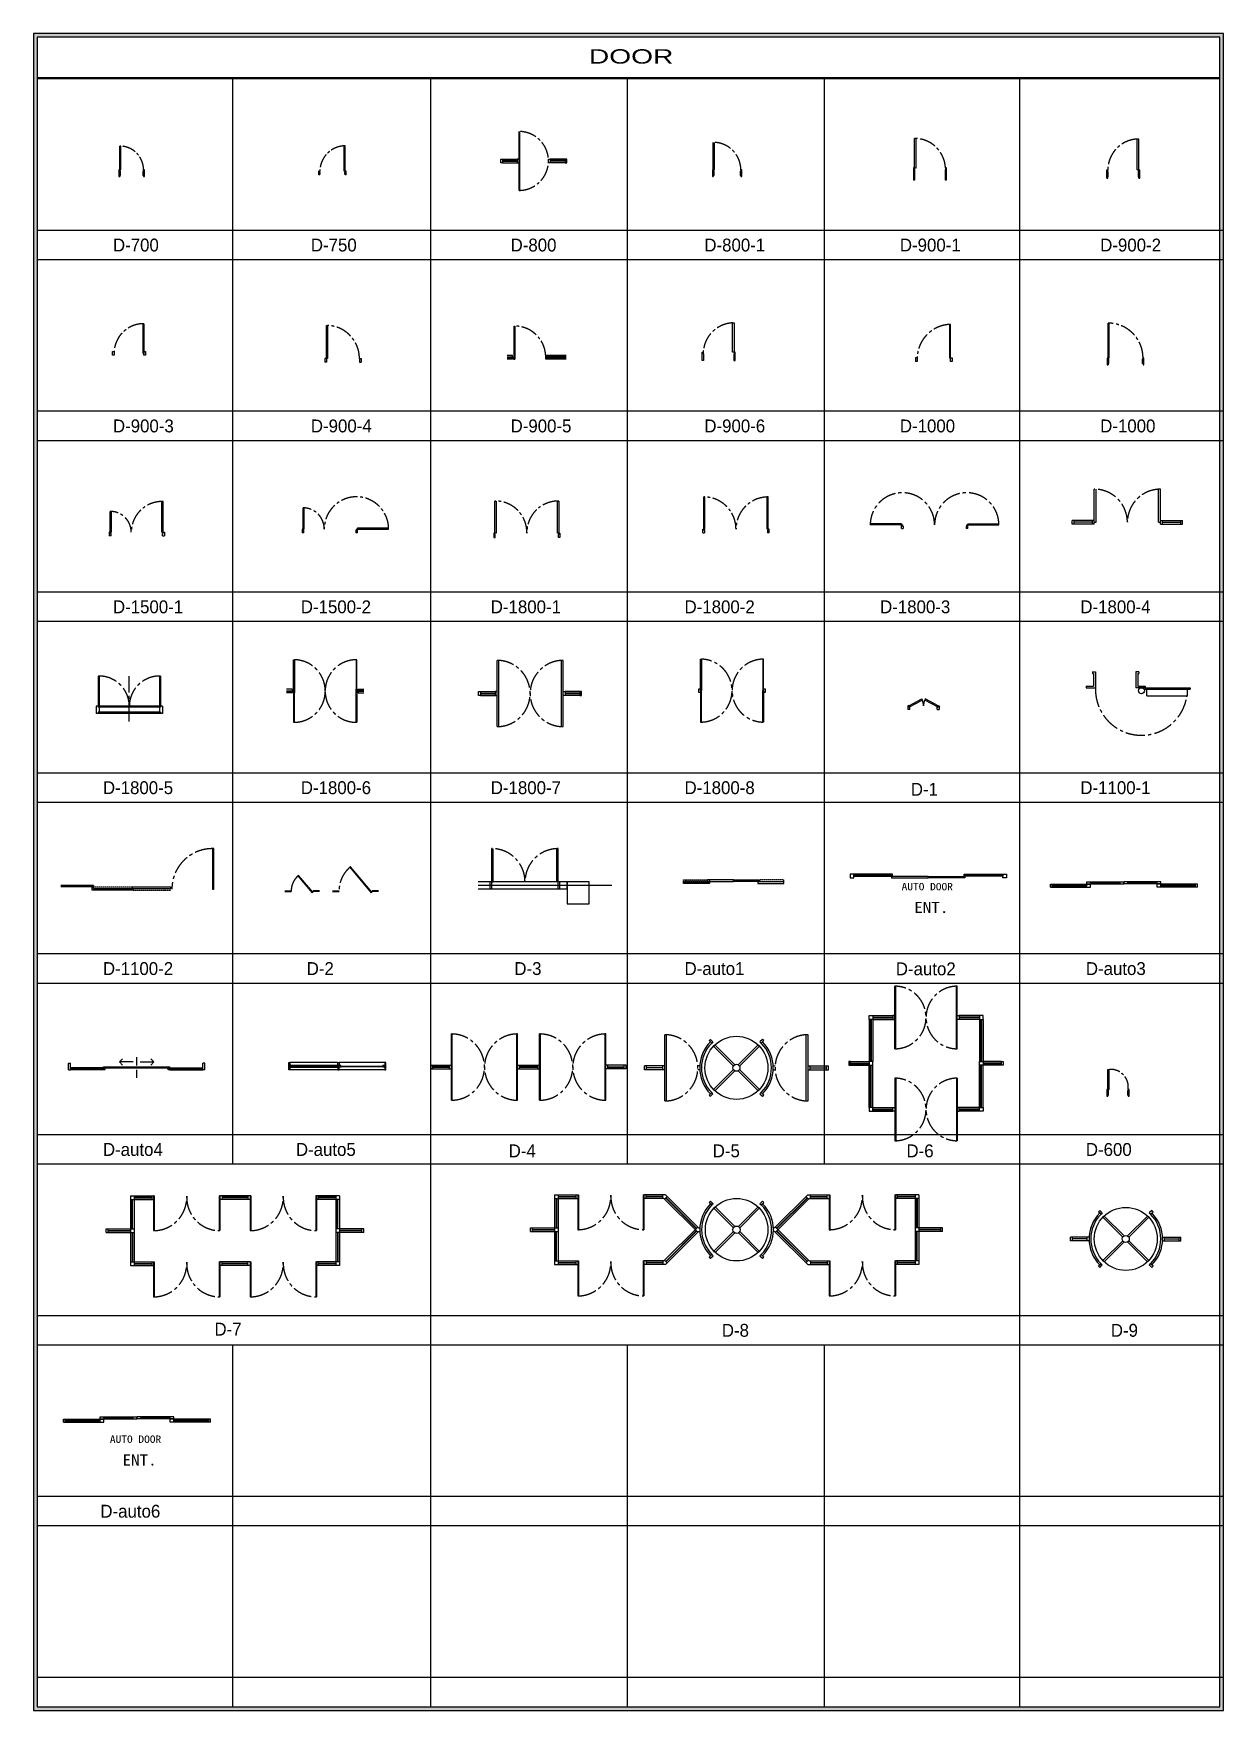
# Model space of a CAD drawing. Extents: x 97927 to 130282, y -45186 to 396.
import ezdxf

# ---------------------------------------------------------------- set-up
doc = ezdxf.new("R2010")
doc.units = 0
doc.header["$MEASUREMENT"] = 0
doc.linetypes.add('CENTER2', pattern=[1.125, 0.75, -0.125, 0.125, -0.125])
doc.linetypes.add('HIDDEN', pattern=[0.375, 0.25, -0.125])
doc.layers.get('0').update_dxf_attribs({"linetype": 'CONTINUOUS'})
doc.layers.add('DOOR', color=4, linetype='CONTINUOUS')
doc.styles.get("Standard").update_dxf_attribs({"font": ''})
doc.styles.add('STYLE1', font='', dxfattribs={"width": 1.2})
doc.styles.get('Standard').set_extended_font_data('Dotum')
doc.styles.get('STYLE1').set_extended_font_data('GulimChe')

msp = doc.modelspace()

# ---------------------------------------------------------------- hatches: boundary and pattern name
h = msp.add_hatch(color=2)
h.paths.add_polyline_path([(97927, 396), (97927, -45186), (130282, -45186), (130282, 396)])
h.paths.add_polyline_path([(98025, 299), (98025, -45089), (130185, -45089), (130185, 299)], flags=16)

# ---------------------------------------------------------------- linework, layer by layer
at = {"color": 2}
for p, q in [((130185, -806), (98025, -806)), ((130185, -839), (98025, -839))]:
    msp.add_line(p, q, dxfattribs=at)
at = {"color": 3}
for p, q in [((103342, -839), (103342, -30339)), ((108723, -839), (108723, -45089)), ((114072, -839), (114072, -30339)), ((119421, -839), (119421, -30339)), ((124738, -839), (124738, -45089)), ((130282, -5755), (98025, -5755)), ((130282, -10672), (98025, -10672)), ((130282, -15589), (98025, -15589)), ((130282, -20505), (98025, -20505)), ((130282, -25422), (98025, -25422)), ((130282, -30339), (98025, -30339)), ((130282, -35255), (98025, -35255)), ((103342, -35255), (103342, -45089)), ((114072, -35255), (114072, -45089)), ((119421, -35255), (119421, -45089)), ((130282, -40172), (98025, -40172))]:
    msp.add_line(p, q, dxfattribs=at)
at = {"color": 5}
for p, q in [((130282, -4955), (98025, -4955)), ((130282, -9872), (98025, -9872)), ((130282, -14789), (98025, -14789)), ((130282, -19705), (98025, -19705)), ((130282, -24622), (98025, -24622)), ((130282, -29539), (98025, -29539)), ((130282, -34455), (98025, -34455)), ((130282, -39372), (98025, -39372)), ((130282, -44289), (98025, -44289))]:
    msp.add_line(p, q, dxfattribs=at)
at = {"color": 2}
for points in [[(97927, 396), (97927, -45186), (130282, -45186), (130282, 396)], [(98025, 299), (98025, -45089), (130185, -45089), (130185, 299)]]:
    msp.add_lwpolyline(points, close=True, dxfattribs=at)
at = {"layer": 'DOOR'}
for p, q in [((111129, -3867), (111129, -2267)), ((111154, -3866), (111154, -2267)), ((100270, -3313), (100270, -2663)), ((100300, -2664), (100270, -2664)), ((100300, -3313), (100300, -2664)), ((106372, -3347), (106372, -2657)), ((106402, -2657), (106372, -2657)), ((106402, -3377), (106402, -2657)), ((116410, -3312), (116410, -2562)), ((116440, -3312), (116440, -2562)), ((121884, -3256), (121884, -2457)), ((121924, -2457), (121884, -2457)), ((121924, -3256), (121924, -2457)), ((110629, -3017), (110679, -3017)), ((110629, -3117), (110629, -3017)), ((110679, -3117), (110629, -3117)), ((110679, -3017), (111079, -3017)), ((110679, -3017), (110679, -3117)), ((110679, -3117), (111079, -3117)), ((111129, -3017), (111079, -3017)), ((111079, -3017), (111079, -3117)), ((111079, -3117), (111129, -3117)), ((111129, -3117), (111129, -3017)), ((111929, -3017), (111979, -3017)), ((111929, -3117), (111929, -3017)), ((111979, -3117), (111929, -3117)), ((112379, -3017), (111979, -3017)), ((111979, -3017), (111979, -3117)), ((112379, -3117), (111979, -3117)), ((112429, -3017), (112379, -3017)), ((112379, -3017), (112379, -3117)), ((112379, -3117), (112429, -3117)), ((112429, -3117), (112429, -3017)), ((100245, -3313), (100245, -3493)), ((100270, -3313), (100245, -3313)), ((100245, -3493), (100270, -3493)), ((100300, -3313), (100270, -3313)), ((100270, -3344), (100270, -3313)), ((100290, -3344), (100270, -3344)), ((100270, -3464), (100270, -3493)), ((100290, -3464), (100270, -3464)), ((100290, -3464), (100290, -3344)), ((100920, -3344), (100900, -3344)), ((100900, -3344), (100900, -3464)), ((100920, -3464), (100900, -3464)), ((100920, -3464), (100900, -3464)), ((100945, -3313), (100920, -3313)), ((100920, -3313), (100920, -3344)), ((100920, -3464), (100920, -3493)), ((100920, -3493), (100945, -3493)), ((100945, -3493), (100945, -3313)), ((105682, -3447), (105682, -3347)), ((105713, -3347), (105682, -3347)), ((105712, -3447), (105682, -3447)), ((105712, -3377), (105712, -3347)), ((105712, -3377), (105722, -3377)), ((105712, -3417), (105722, -3417)), ((105712, -3447), (105712, -3417)), ((105712, -3447), (105712, -3417)), ((105722, -3417), (105722, -3377)), ((106432, -3347), (106372, -3347)), ((106402, -3377), (106392, -3377)), ((106392, -3417), (106392, -3377)), ((106402, -3417), (106392, -3417)), ((106402, -3447), (106402, -3417)), ((106432, -3447), (106402, -3447)), ((106432, -3447), (106432, -3347)), ((116410, -3312), (116385, -3312)), ((116385, -3312), (116385, -3492)), ((116385, -3492), (116410, -3492)), ((116410, -3342), (116410, -3312)), ((116440, -3312), (116410, -3312)), ((116430, -3342), (116410, -3342)), ((116410, -3462), (116410, -3492)), ((116430, -3462), (116410, -3462)), ((116430, -3462), (116430, -3342)), ((117140, -3342), (117140, -3462)), ((117160, -3342), (117140, -3342)), ((117160, -3342), (117140, -3342)), ((117160, -3462), (117140, -3462)), ((117160, -3312), (117160, -3342)), ((117185, -3312), (117160, -3312)), ((117160, -3462), (117160, -3492)), ((117160, -3492), (117185, -3492)), ((117185, -3492), (117185, -3312)), ((121884, -3256), (121854, -3256)), ((121854, -3256), (121854, -3576)), ((121854, -3576), (121894, -3576)), ((121884, -3256), (121924, -3256)), ((121884, -3296), (121884, -3256)), ((121894, -3296), (121884, -3296)), ((121894, -3576), (121894, -3296)), ((122724, -3296), (122714, -3296)), ((122714, -3296), (122714, -3576)), ((122714, -3576), (122754, -3576)), ((122754, -3256), (122724, -3256)), ((122724, -3256), (122724, -3296)), ((122754, -3576), (122754, -3256)), ((100908, -8302), (100908, -7492)), ((100908, -7492), (100928, -7492)), ((100928, -7492), (100928, -8302)), ((105889, -8439), (105889, -7539)), ((105889, -7539), (105924, -7539)), ((105924, -7539), (105924, -8439)), ((110996, -8455), (110996, -7555)), ((110996, -7555), (111016, -7555)), ((111016, -7555), (111016, -8455)), ((116937, -8269), (116937, -7469)), ((116937, -7469), (116977, -7469)), ((116977, -7469), (116977, -8269)), ((122829, -7511), (122829, -8421)), ((122864, -7511), (122829, -7511)), ((122864, -8421), (122864, -7511)), ((127145, -8425), (127145, -7475)), ((127175, -8425), (127175, -7475)), ((100073, -8350), (100073, -8250)), ((100073, -8250), (100118, -8250)), ((100118, -8350), (100073, -8350)), ((100118, -8250), (100118, -8350)), ((100928, -8302), (100908, -8302)), ((100928, -8350), (100928, -8250)), ((100928, -8250), (100973, -8250)), ((100973, -8350), (100928, -8350)), ((100973, -8250), (100973, -8350)), ((105844, -8439), (105844, -8539)), ((105889, -8439), (105844, -8439)), ((105889, -8539), (105844, -8539)), ((105889, -8439), (105889, -8539)), ((105924, -8439), (105889, -8439)), ((106789, -8439), (106789, -8539)), ((106789, -8439), (106799, -8439)), ((106789, -8439), (106834, -8439)), ((106789, -8539), (106834, -8539)), ((106834, -8439), (106834, -8539)), ((110955, -8355), (110806, -8355)), ((110955, -8455), (110806, -8455)), ((110955, -8455), (110955, -8355)), ((110955, -8395), (110955, -8415)), ((111016, -8455), (110996, -8455)), ((111855, -8455), (111855, -8355)), ((112406, -8355), (111855, -8355)), ((111855, -8395), (111855, -8415)), ((112408, -8455), (111855, -8455)), ((116107, -8489), (116107, -8269)), ((116107, -8269), (116137, -8269)), ((116147, -8489), (116107, -8489)), ((116137, -8269), (116137, -8309)), ((116137, -8309), (116147, -8309)), ((116147, -8309), (116147, -8489)), ((116977, -8269), (116937, -8269)), ((116977, -8309), (116967, -8309)), ((116967, -8309), (116967, -8489)), ((116967, -8489), (117007, -8489)), ((117007, -8269), (116977, -8269)), ((116977, -8269), (116977, -8309)), ((117007, -8489), (117007, -8269)), ((121954, -8421), (121909, -8421)), ((121909, -8421), (121909, -8521)), ((121954, -8521), (121909, -8521)), ((121954, -8421), (121944, -8421)), ((121954, -8421), (121954, -8521)), ((122829, -8421), (122864, -8421)), ((122864, -8521), (122864, -8421)), ((122864, -8421), (122909, -8421)), ((122909, -8521), (122864, -8521)), ((122909, -8421), (122909, -8521)), ((127120, -8425), (127120, -8605)), ((127145, -8425), (127120, -8425)), ((127120, -8605), (127145, -8605)), ((127175, -8425), (127145, -8425)), ((127145, -8455), (127145, -8425)), ((127165, -8455), (127145, -8455)), ((127145, -8575), (127145, -8605)), ((127165, -8575), (127145, -8575)), ((127165, -8575), (127165, -8455)), ((128095, -8455), (128075, -8455)), ((128095, -8455), (128075, -8455)), ((128075, -8455), (128075, -8575)), ((128095, -8575), (128075, -8575)), ((128120, -8425), (128095, -8425)), ((128095, -8425), (128095, -8455)), ((128095, -8575), (128095, -8605)), ((128095, -8605), (128120, -8605)), ((128120, -8605), (128120, -8425)), ((116153, -13076), (116153, -12201)), ((116183, -13076), (116183, -12202)), ((117873, -13076), (117873, -12202)), ((117903, -13076), (117903, -12201)), ((126770, -12940), (126770, -11990)), ((126820, -12890), (126820, -11992)), ((128520, -12890), (128520, -11992)), ((128570, -12940), (128570, -11990)), ((100014, -13160), (100014, -12595)), ((100049, -13160), (100049, -12596)), ((101420, -13160), (101420, -12325)), ((101456, -13160), (101456, -12326)), ((105258, -13072), (105258, -12497)), ((105288, -13072), (105288, -12498)), ((110471, -13183), (110471, -12313)), ((110471, -12313), (110511, -12313)), ((110511, -12313), (110511, -13183)), ((112171, -13183), (112171, -12313)), ((112171, -12313), (112211, -12313)), ((112211, -12313), (112211, -13183)), ((100014, -13160), (99985, -13160)), ((99985, -13160), (99985, -13260)), ((99985, -13160), (99985, -13260)), ((100014, -13196), (100014, -13160)), ((100049, -13160), (100014, -13160)), ((100035, -13196), (100014, -13196)), ((100035, -13260), (100035, -13196)), ((101420, -13160), (101456, -13160)), ((101435, -13260), (101435, -13196)), ((101435, -13196), (101456, -13196)), ((101456, -13196), (101456, -13160)), ((101456, -13160), (101485, -13160)), ((101485, -13160), (101485, -13260)), ((105233, -13072), (105233, -13172)), ((105258, -13072), (105233, -13072)), ((105278, -13172), (105233, -13172)), ((105258, -13102), (105258, -13072)), ((105288, -13072), (105258, -13072)), ((105278, -13102), (105258, -13102)), ((105278, -13172), (105278, -13102)), ((106688, -13102), (106688, -13172)), ((106708, -13102), (106688, -13102)), ((106733, -13172), (106688, -13172)), ((106708, -13072), (106708, -13102)), ((106733, -13072), (106708, -13072)), ((106733, -13042), (107582, -13042)), ((106733, -13042), (106733, -13072)), ((106733, -13172), (106733, -13072)), ((106733, -13072), (107583, -13072)), ((110441, -13183), (110441, -13303)), ((110471, -13183), (110441, -13183)), ((110471, -13223), (110471, -13183)), ((110511, -13183), (110471, -13183)), ((112211, -13183), (112171, -13183)), ((112211, -13223), (112211, -13183)), ((112211, -13183), (112241, -13183)), ((112241, -13183), (112241, -13303)), ((116128, -13176), (116128, -13076)), ((116128, -13076), (116153, -13076)), ((116128, -13176), (116173, -13176)), ((116153, -13076), (116183, -13076)), ((116153, -13076), (116153, -13107)), ((116153, -13107), (116173, -13107)), ((116173, -13107), (116173, -13176)), ((117903, -13076), (117873, -13076)), ((117903, -13107), (117883, -13107)), ((117883, -13107), (117883, -13176)), ((117928, -13176), (117883, -13176)), ((117928, -13076), (117903, -13076)), ((117903, -13076), (117903, -13107)), ((117928, -13176), (117928, -13076)), ((121527, -12932), (120677, -12932)), ((121527, -12962), (120677, -12962)), ((121527, -12932), (121527, -12962)), ((121527, -13062), (121527, -12962)), ((121527, -12962), (121552, -12962)), ((121527, -13062), (121572, -13062)), ((121552, -12962), (121552, -12992)), ((121552, -12992), (121572, -12992)), ((121572, -12992), (121572, -13062)), ((123302, -12992), (123282, -12992)), ((123282, -12992), (123282, -13062)), ((123327, -13062), (123282, -13062)), ((123327, -12962), (123302, -12962)), ((123302, -12962), (123302, -12992)), ((123327, -12932), (123327, -12962)), ((123327, -12932), (124176, -12932)), ((123327, -12962), (124177, -12962)), ((123327, -13062), (123327, -12962)), ((126770, -12840), (126170, -12840)), ((126170, -12940), (126170, -12840)), ((126770, -12940), (126170, -12940)), ((126220, -12940), (126220, -12840)), ((126720, -12940), (126720, -12840)), ((126770, -12890), (126820, -12890)), ((128520, -12890), (128570, -12890)), ((128570, -12840), (129170, -12840)), ((128570, -12940), (129170, -12940)), ((128620, -12940), (128620, -12840)), ((129120, -12940), (129120, -12840)), ((129170, -12940), (129170, -12840)), ((100035, -13260), (99985, -13260)), ((101435, -13260), (101485, -13260)), ((110441, -13303), (110481, -13303)), ((110481, -13223), (110471, -13223)), ((110481, -13303), (110481, -13223)), ((112201, -13303), (112201, -13223)), ((112201, -13223), (112211, -13223)), ((112241, -13303), (112201, -13303)), ((105000, -16626), (105020, -16626)), ((105000, -17526), (105000, -16626)), ((105020, -16626), (105020, -17526)), ((106698, -16626), (106698, -17526)), ((106718, -16626), (106698, -16626)), ((106718, -17526), (106718, -16626)), ((110530, -18443), (110530, -16643)), ((110580, -18442), (110580, -16645)), ((112280, -18442), (112280, -16645)), ((112330, -18443), (112330, -16643)), ((116066, -17465), (116066, -16610)), ((116066, -16610), (116086, -16610)), ((116086, -16610), (116086, -17465)), ((117776, -16610), (117756, -16610)), ((117756, -16610), (117756, -17465)), ((117776, -17465), (117776, -16610)), ((99682, -17069), (99682, -17883)), ((99682, -17069), (99712, -17069)), ((99712, -17069), (99712, -17883)), ((101352, -17069), (101382, -17069)), ((101352, -17069), (101352, -17883)), ((101382, -17069), (101382, -17883)), ((126722, -16958), (126722, -16998)), ((126722, -16958), (126802, -16958)), ((126722, -16998), (126752, -16998)), ((126752, -16998), (126752, -17348)), ((126802, -16958), (126802, -17388)), ((127902, -16958), (127902, -17388)), ((127982, -16958), (127902, -16958)), ((127952, -16998), (127952, -17348)), ((127952, -16998), (127952, -16998)), ((127952, -16998), (127982, -16998)), ((127982, -16958), (127982, -16998)), ((104958, -17426), (104809, -17426)), ((104809, -17486), (104959, -17486)), ((104958, -17526), (104809, -17526)), ((104810, -17466), (104959, -17466)), ((104958, -17426), (104958, -17526)), ((104959, -17466), (104959, -17486)), ((105000, -17426), (105000, -18326)), ((105020, -17526), (105000, -17526)), ((105020, -18326), (105020, -17426)), ((106698, -18326), (106698, -17426)), ((106698, -17526), (106718, -17526)), ((106718, -17426), (106718, -18326)), ((106758, -17426), (106758, -17526)), ((106758, -17426), (106907, -17426)), ((106907, -17466), (106758, -17466)), ((106758, -17466), (106758, -17486)), ((106908, -17486), (106758, -17486)), ((106758, -17526), (106907, -17526)), ((110030, -17493), (110080, -17493)), ((110030, -17593), (110030, -17493)), ((110080, -17593), (110030, -17593)), ((110080, -17493), (110480, -17493)), ((110080, -17493), (110080, -17593)), ((110080, -17533), (110480, -17533)), ((110080, -17553), (110480, -17553)), ((110080, -17593), (110480, -17593)), ((110530, -17493), (110480, -17493)), ((110480, -17493), (110480, -17593)), ((110480, -17593), (110530, -17593)), ((110530, -17593), (110530, -17493)), ((112330, -17493), (112380, -17493)), ((112330, -17593), (112330, -17493)), ((112380, -17593), (112330, -17593)), ((112780, -17493), (112380, -17493)), ((112380, -17493), (112380, -17593)), ((112780, -17533), (112380, -17533)), ((112780, -17553), (112380, -17553)), ((112780, -17593), (112380, -17593)), ((112830, -17493), (112780, -17493)), ((112780, -17493), (112780, -17593)), ((112780, -17593), (112830, -17593)), ((112830, -17593), (112830, -17493)), ((116021, -17515), (116021, -17415)), ((116021, -17415), (116066, -17415)), ((116066, -17515), (116021, -17515)), ((116066, -17415), (116066, -17515)), ((116086, -17465), (116066, -17465)), ((116086, -17465), (116066, -17465)), ((116066, -17465), (116066, -18320)), ((116086, -18320), (116086, -17465)), ((117756, -17465), (117776, -17465)), ((117756, -17465), (117776, -17465)), ((117756, -18320), (117756, -17465)), ((117776, -17515), (117776, -17415)), ((117776, -17415), (117821, -17415)), ((117776, -17465), (117776, -18320)), ((117821, -17515), (117776, -17515)), ((117821, -17415), (117821, -17515)), ((121730, -17877), (122078, -17688)), ((121747, -17908), (122093, -17720)), ((122078, -17688), (122093, -17720)), ((122173, -17688), (122158, -17720)), ((122504, -17908), (122158, -17720)), ((122521, -17877), (122173, -17688)), ((126552, -17348), (126552, -17388)), ((126552, -17348), (126752, -17348)), ((126552, -17388), (126802, -17388)), ((128152, -17388), (127902, -17388)), ((127952, -17348), (128152, -17348)), ((128121, -17388), (128121, -17428)), ((128121, -17428), (129381, -17428)), ((128152, -17348), (128152, -17388)), ((128152, -17388), (129381, -17388)), ((128201, -17608), (128201, -17428)), ((128201, -17608), (129301, -17608)), ((129301, -17608), (129301, -17428)), ((129381, -17388), (129381, -17428)), ((99632, -17883), (99632, -18083)), ((99682, -17883), (99632, -17883)), ((99682, -18083), (99632, -18083)), ((99682, -17883), (99682, -17913)), ((99682, -17883), (99712, -17883)), ((99712, -17913), (99682, -17913)), ((99712, -18053), (99682, -18053)), ((99682, -18053), (99682, -18083)), ((99712, -17913), (99712, -18053)), ((101352, -17883), (101382, -17883)), ((101382, -17913), (101352, -17913)), ((101352, -17913), (101352, -18053)), ((101382, -18053), (101352, -18053)), ((101382, -17883), (101382, -17913)), ((101432, -17883), (101382, -17883)), ((101382, -18053), (101382, -18083)), ((101432, -18083), (101382, -18083)), ((101432, -17883), (101432, -18083)), ((121730, -17877), (121701, -17877)), ((121701, -17877), (121701, -17977)), ((121701, -17877), (121701, -17977)), ((121750, -17977), (121701, -17977)), ((121730, -17913), (121730, -17877)), ((121747, -17908), (121730, -17877)), ((121750, -17913), (121730, -17913)), ((121750, -17977), (121750, -17913)), ((122501, -17977), (122501, -17913)), ((122501, -17913), (122521, -17913)), ((122501, -17977), (122551, -17977)), ((122504, -17908), (122521, -17877)), ((122521, -17913), (122521, -17877)), ((122521, -17877), (122551, -17877)), ((122551, -17877), (122551, -17977)), ((122551, -17877), (122551, -17977)), ((105000, -18326), (105020, -18326)), ((106698, -18326), (106718, -18326)), ((116066, -18320), (116086, -18320)), ((117776, -18320), (117756, -18320)), ((102790, -21760), (102790, -22860)), ((102830, -21760), (102790, -21760)), ((102830, -22860), (102830, -21760)), ((110391, -22660), (110391, -21760)), ((110426, -22660), (110426, -21761)), ((112156, -22660), (112156, -21761)), ((112191, -22660), (112191, -21760)), ((106545, -22255), (106530, -22268)), ((106530, -22268), (107108, -22958)), ((107123, -22945), (106545, -22255)), ((99561, -22760), (98670, -22760)), ((99561, -22760), (99561, -22800)), ((102829, -22785), (102790, -22785)), ((102810, -22804), (102810, -22766)), ((105132, -22490), (105117, -22503)), ((105117, -22503), (105507, -22958)), ((105522, -22945), (105132, -22490)), ((110391, -22660), (110017, -22660)), ((113654, -22760), (110017, -22760)), ((110346, -22860), (110346, -22660)), ((110391, -22860), (110391, -22660)), ((110391, -22660), (110426, -22660)), ((112191, -22660), (110426, -22660)), ((112191, -22660), (112156, -22660)), ((112191, -22860), (112191, -22660)), ((112436, -22660), (112191, -22660)), ((113036, -22660), (112191, -22660)), ((112236, -22860), (112236, -22660)), ((112436, -22860), (112436, -22660)), ((113036, -22660), (112436, -22660)), ((112436, -22660), (112436, -23260)), ((113036, -23260), (113036, -22660)), ((116962, -22611), (116254, -22611)), ((116254, -22611), (116254, -22656)), ((116254, -22656), (116962, -22656)), ((116962, -22656), (116962, -22611)), ((116962, -22611), (117669, -22611)), ((116962, -22656), (116962, -22611)), ((117669, -22656), (116962, -22656)), ((117669, -22611), (117669, -22656)), ((120229, -22454), (120129, -22454)), ((120129, -22454), (120129, -22554)), ((120129, -22554), (120229, -22554)), ((120229, -22554), (120229, -22454)), ((121279, -22458), (120229, -22458)), ((120229, -22458), (120229, -22508)), ((120229, -22508), (121279, -22508)), ((122254, -22518), (121254, -22518)), ((121254, -22518), (121254, -22558)), ((121254, -22558), (122254, -22558)), ((121279, -22508), (121279, -22458)), ((122254, -22558), (122254, -22518)), ((122254, -22518), (123254, -22518)), ((122254, -22558), (122254, -22518)), ((123254, -22558), (122254, -22558)), ((123229, -22508), (123229, -22458)), ((123229, -22458), (124279, -22458)), ((124279, -22508), (123229, -22508)), ((123254, -22518), (123254, -22558)), ((124279, -22554), (124279, -22454)), ((124279, -22454), (124379, -22454)), ((124279, -22458), (124279, -22508)), ((124379, -22554), (124279, -22554)), ((124379, -22454), (124379, -22554)), ((125576, -22728), (126671, -22728)), ((125576, -22808), (125576, -22728)), ((125626, -22808), (125626, -22728)), ((126571, -22713), (126571, -22663)), ((126571, -22663), (127571, -22663)), ((126571, -22713), (127571, -22713)), ((126571, -22808), (126571, -22728)), ((126671, -22713), (126671, -22663)), ((126671, -22808), (126671, -22728)), ((127471, -22713), (127471, -22663)), ((127571, -22713), (127571, -22663)), ((127582, -22713), (127582, -22663)), ((128582, -22663), (127582, -22663)), ((128582, -22713), (127582, -22713)), ((127682, -22713), (127682, -22663)), ((128482, -22713), (128482, -22663)), ((128482, -22808), (128482, -22728)), ((129576, -22728), (128482, -22728)), ((128582, -22713), (128582, -22663)), ((128582, -22808), (128582, -22728)), ((129526, -22808), (129526, -22728)), ((129576, -22808), (129576, -22728)), ((99561, -22800), (98670, -22800)), ((99560, -22805), (99520, -22805)), ((99520, -22887), (99520, -22805)), ((99560, -22887), (99520, -22887)), ((99560, -22847), (99560, -22805)), ((99560, -22847), (100637, -22847)), ((100637, -22887), (99560, -22887)), ((101659, -22805), (100609, -22805)), ((100609, -22805), (100609, -22845)), ((100609, -22845), (101659, -22845)), ((100637, -22887), (100637, -22847)), ((101659, -22845), (101659, -22805)), ((102790, -22860), (102830, -22860)), ((104759, -22903), (104932, -22903)), ((104759, -22923), (104932, -22923)), ((104932, -22903), (104932, -22923)), ((105533, -22903), (105533, -22923)), ((105706, -22903), (105533, -22903)), ((105706, -22923), (105533, -22923)), ((106060, -22903), (106233, -22903)), ((106060, -22923), (106233, -22923)), ((106233, -22903), (106233, -22923)), ((107108, -22958), (107123, -22945)), ((107307, -22903), (107134, -22903)), ((107134, -22903), (107134, -22923)), ((107307, -22923), (107134, -22923)), ((110391, -22860), (110017, -22860)), ((112191, -22860), (110391, -22860)), ((112436, -22860), (112191, -22860)), ((112436, -22860), (112191, -22860)), ((112436, -22860), (112391, -22860)), ((125576, -22808), (126671, -22808)), ((129576, -22808), (128482, -22808)), ((112436, -23260), (113036, -23260)), ((121345, -27200), (121345, -25500)), ((121370, -27200), (121370, -25501)), ((123020, -27200), (123020, -25501)), ((123045, -27200), (123045, -25500)), ((120645, -26400), (120645, -26300)), ((120645, -26300), (120745, -26300)), ((120645, -26400), (120645, -27550)), ((120745, -26400), (120645, -26400)), ((120745, -26300), (121295, -26300)), ((120745, -26300), (120745, -26400)), ((120745, -26400), (120745, -27550)), ((120745, -26400), (121295, -26400)), ((121345, -26300), (121295, -26300)), ((121295, -26300), (121295, -26400)), ((121295, -26400), (121345, -26400)), ((121345, -26400), (121345, -26300)), ((123045, -26300), (123095, -26300)), ((123045, -26400), (123045, -26300)), ((123095, -26400), (123045, -26400)), ((123645, -26300), (123095, -26300)), ((123095, -26300), (123095, -26400)), ((123645, -26400), (123095, -26400)), ((123645, -26300), (123645, -26400)), ((123745, -26300), (123645, -26300)), ((123645, -26400), (123645, -27550)), ((123645, -26400), (123745, -26400)), ((123745, -26400), (123745, -26300)), ((123745, -26400), (123745, -27550)), ((109289, -28598), (109289, -26798)), ((109309, -28598), (109309, -26798)), ((111069, -28598), (111069, -26798)), ((111089, -28598), (111089, -26798)), ((111689, -28598), (111689, -26798)), ((111709, -28598), (111709, -26798)), ((113469, -28598), (113469, -26798)), ((113489, -28598), (113489, -26798)), ((115090, -28618), (115090, -26818)), ((115140, -28617), (115140, -26819)), ((118940, -28617), (118940, -26819)), ((118990, -28618), (118990, -26818)), ((116417, -27129), (116958, -27670)), ((116451, -27095), (116992, -27636)), ((117088, -27636), (117629, -27095)), ((117122, -27670), (117663, -27129)), ((117680, -27011), (117714, -27045)), ((98882, -27591), (98932, -27591)), ((98882, -27771), (98882, -27591)), ((98882, -27771), (98932, -27771)), ((98932, -27721), (98932, -27591)), ((99832, -27721), (98932, -27721)), ((98932, -27771), (98932, -27721)), ((99832, -27771), (98932, -27771)), ((99832, -27691), (101632, -27691)), ((99832, -27721), (99832, -27691)), ((99832, -27721), (99882, -27721)), ((99832, -27721), (99882, -27721)), ((99832, -27721), (101632, -27721)), ((99832, -27766), (99832, -27721)), ((99832, -27766), (99877, -27766)), ((99877, -27766), (99877, -27721)), ((100262, -27557), (100349, -27469)), ((100262, -27557), (100349, -27644)), ((100633, -27557), (100262, -27557)), ((100732, -27721), (100732, -27691)), ((100830, -27557), (101202, -27557)), ((101202, -27557), (101114, -27469)), ((101202, -27557), (101114, -27644)), ((101582, -27721), (101632, -27721)), ((101587, -27771), (101587, -27721)), ((101632, -27771), (101587, -27771)), ((101632, -27721), (101632, -27691)), ((101632, -27771), (101632, -27721)), ((101632, -27721), (102532, -27721)), ((101632, -27771), (102532, -27771)), ((102532, -27721), (102532, -27591)), ((102582, -27591), (102532, -27591)), ((102532, -27771), (102532, -27721)), ((102582, -27771), (102532, -27771)), ((102582, -27771), (102582, -27591)), ((107475, -27694), (107475, -27654)), ((108739, -27648), (109289, -27648)), ((108739, -27748), (108739, -27648)), ((108739, -27748), (109289, -27748)), ((108789, -27748), (108789, -27648)), ((109239, -27748), (109239, -27648)), ((111089, -27648), (111689, -27648)), ((111089, -27748), (111689, -27748)), ((111139, -27748), (111139, -27648)), ((111639, -27748), (111639, -27648)), ((114039, -27648), (113489, -27648)), ((114039, -27748), (113489, -27748)), ((113539, -27748), (113539, -27648)), ((113989, -27748), (113989, -27648)), ((114039, -27748), (114039, -27648)), ((115090, -27668), (114540, -27668)), ((114540, -27768), (114540, -27668)), ((115090, -27768), (114540, -27768)), ((114590, -27768), (114590, -27668)), ((115040, -27768), (115040, -27668)), ((116041, -27668), (115989, -27668)), ((116041, -27768), (115989, -27768)), ((116417, -28307), (116958, -27766)), ((116451, -28341), (116992, -27800)), ((117088, -27800), (117629, -28341)), ((117122, -27766), (117663, -28307)), ((118039, -27668), (118091, -27668)), ((118039, -27768), (118091, -27768)), ((118990, -27668), (119540, -27668)), ((118990, -27768), (119540, -27768)), ((119040, -27768), (119040, -27668)), ((119490, -27768), (119490, -27668)), ((119540, -27768), (119540, -27668)), ((120145, -27550), (120095, -27550)), ((120095, -27550), (120095, -27650)), ((120095, -27650), (120145, -27650)), ((120145, -27550), (120645, -27550)), ((120145, -27650), (120145, -27550)), ((120145, -27650), (120645, -27650)), ((120745, -27550), (120645, -27550)), ((120645, -27550), (120645, -27650)), ((120645, -28800), (120645, -27650)), ((120645, -27650), (120745, -27650)), ((120745, -27650), (120745, -27550)), ((120745, -28800), (120745, -27650)), ((123645, -27650), (123645, -27550)), ((123645, -27550), (123745, -27550)), ((123645, -28800), (123645, -27650)), ((123745, -27650), (123645, -27650)), ((124245, -27550), (123745, -27550)), ((123745, -27550), (123745, -27650)), ((124245, -27650), (123745, -27650)), ((123745, -28800), (123745, -27650)), ((124245, -27650), (124245, -27550)), ((124245, -27550), (124295, -27550)), ((124295, -27650), (124245, -27650)), ((124295, -27550), (124295, -27650)), ((127140, -28310), (127140, -27760)), ((127140, -27760), (127170, -27760)), ((127170, -28310), (127170, -27760)), ((121345, -28000), (121345, -29700)), ((121370, -28001), (121370, -29700)), ((123020, -28001), (123020, -29700)), ((123045, -28000), (123045, -29700)), ((127140, -28310), (127115, -28310)), ((127115, -28310), (127115, -28490)), ((127115, -28490), (127140, -28490)), ((127140, -28340), (127140, -28310)), ((127140, -28310), (127170, -28310)), ((127160, -28340), (127140, -28340)), ((127160, -28460), (127140, -28460)), ((127140, -28460), (127140, -28490)), ((127160, -28460), (127160, -28340)), ((127670, -28340), (127670, -28460)), ((127690, -28340), (127670, -28340)), ((127690, -28460), (127670, -28460)), ((127690, -28460), (127670, -28460)), ((127690, -28310), (127690, -28340)), ((127715, -28310), (127690, -28310)), ((127690, -28460), (127690, -28490)), ((127690, -28490), (127715, -28490)), ((127715, -28490), (127715, -28310)), ((120745, -28800), (120645, -28800)), ((120645, -28800), (120645, -28900)), ((120645, -28900), (120745, -28900)), ((120745, -28800), (121295, -28800)), ((120745, -28900), (120745, -28800)), ((120745, -28900), (121295, -28900)), ((121295, -28900), (121295, -28800)), ((121295, -28800), (121345, -28800)), ((121345, -28900), (121295, -28900)), ((121345, -28800), (121345, -28900)), ((123095, -28800), (123045, -28800)), ((123045, -28800), (123045, -28900)), ((123045, -28900), (123095, -28900)), ((123645, -28800), (123095, -28800)), ((123095, -28900), (123095, -28800)), ((123645, -28900), (123095, -28900)), ((123645, -28900), (123645, -28800)), ((123645, -28800), (123745, -28800)), ((123745, -28900), (123645, -28900)), ((123745, -28800), (123745, -28900)), ((100562, -31193), (100562, -33093)), ((100562, -31193), (101193, -31193)), ((100562, -31293), (101193, -31293)), ((100662, -31193), (100662, -33093)), ((101143, -31193), (101143, -31293)), ((101193, -31193), (101193, -32143)), ((101211, -31193), (101193, -31193)), ((101211, -31193), (101211, -32143)), ((102974, -31193), (102974, -32143)), ((102974, -31193), (102992, -31193)), ((103818, -31193), (102992, -31193)), ((102992, -31193), (102992, -32143)), ((103818, -31293), (102992, -31293)), ((103053, -31193), (103053, -31293)), ((103757, -31193), (103757, -31293)), ((103818, -31193), (103818, -32143)), ((103836, -31193), (103818, -31193)), ((103836, -31193), (103836, -32143)), ((105599, -31193), (105599, -32143)), ((105617, -31193), (105599, -31193)), ((105617, -31193), (105617, -32143)), ((106248, -31193), (105617, -31193)), ((106248, -31293), (105617, -31293)), ((105667, -31193), (105667, -31293)), ((106148, -31193), (106148, -33093)), ((106248, -31193), (106248, -33093)), ((112093, -31168), (112724, -31168)), ((112093, -31168), (112093, -33068)), ((112093, -31268), (112724, -31268)), ((112193, -31168), (112193, -33068)), ((112674, -31168), (112674, -31268)), ((112724, -31168), (112724, -32118)), ((112724, -31168), (112744, -31168)), ((112744, -31168), (112744, -32118)), ((114504, -31168), (114504, -32118)), ((114504, -31168), (114524, -31168)), ((114524, -31168), (114524, -32118)), ((115108, -31168), (114524, -31168)), ((115067, -31268), (114524, -31268)), ((114586, -31268), (114586, -31168)), ((115037, -31268), (115037, -31168)), ((115988, -32189), (115067, -31268)), ((115088, -31289), (115159, -31219)), ((116008, -32068), (115108, -31168)), ((116301, -31376), (116337, -31340)), ((116372, -31446), (116301, -31376)), ((116337, -31340), (116407, -31411)), ((116407, -31411), (116372, -31446)), ((117751, -31340), (117680, -31411)), ((117680, -31411), (117716, -31446)), ((117716, -31446), (117786, -31376)), ((117786, -31376), (117751, -31340)), ((118079, -32068), (118979, -31168)), ((118100, -32189), (119021, -31268)), ((118999, -31289), (118929, -31219)), ((118979, -31168), (119563, -31168)), ((119021, -31268), (119563, -31268)), ((119051, -31268), (119051, -31168)), ((119502, -31268), (119502, -31168)), ((119563, -31168), (119563, -32118)), ((119563, -31168), (119583, -31168)), ((119583, -31168), (119583, -32118)), ((121343, -31168), (121343, -32118)), ((121343, -31168), (121363, -31168)), ((121995, -31168), (121363, -31168)), ((121363, -31168), (121363, -32118)), ((121995, -31268), (121363, -31268)), ((121413, -31168), (121413, -31268)), ((121895, -31168), (121895, -33068)), ((121995, -31168), (121995, -33068)), ((116425, -31535), (116958, -32067)), ((116461, -31500), (116993, -32032)), ((117095, -32032), (117627, -31500)), ((117130, -32067), (117662, -31535)), ((127004, -31780), (127544, -32321)), ((127037, -31746), (127578, -32287)), ((127675, -32287), (128216, -31746)), ((127708, -32321), (128249, -31780)), ((99905, -32093), (100662, -32093)), ((99905, -32193), (99905, -32093)), ((99905, -32193), (100662, -32193)), ((99955, -32193), (99955, -32093)), ((106905, -32093), (106148, -32093)), ((106905, -32193), (106148, -32193)), ((106855, -32193), (106855, -32093)), ((106905, -32193), (106905, -32093)), ((111444, -32168), (111444, -32068)), ((111444, -32068), (112193, -32068)), ((111444, -32168), (112193, -32168)), ((111494, -32168), (111494, -32068)), ((115988, -32047), (115067, -32968)), ((116008, -32168), (115108, -33068)), ((116008, -32068), (116044, -32068)), ((116008, -32168), (116044, -32168)), ((116425, -32701), (116958, -32169)), ((116461, -32737), (116993, -32204)), ((117095, -32204), (117627, -32737)), ((117130, -32169), (117662, -32701)), ((118079, -32068), (118044, -32068)), ((118079, -32168), (118044, -32168)), ((118079, -32168), (118979, -33068)), ((118100, -32047), (119021, -32968)), ((122644, -32068), (121895, -32068)), ((122644, -32168), (121895, -32168)), ((122594, -32168), (122594, -32068)), ((122644, -32168), (122644, -32068)), ((116372, -32790), (116301, -32861)), ((116407, -32825), (116372, -32790)), ((117716, -32790), (117680, -32825)), ((117786, -32861), (117716, -32790)), ((127004, -32958), (127544, -32417)), ((127037, -32992), (127578, -32451)), ((127675, -32451), (128216, -32992)), ((127708, -32417), (128249, -32958)), ((100562, -32993), (101193, -32993)), ((100562, -33093), (101193, -33093)), ((101143, -32993), (101143, -33093)), ((101193, -32993), (101193, -33943)), ((101193, -32993), (101211, -32993)), ((101211, -32993), (101211, -33943)), ((102974, -32993), (102974, -33943)), ((102974, -32993), (102992, -32993)), ((102992, -32993), (102992, -33943)), ((103818, -32993), (102992, -32993)), ((103818, -33093), (102992, -33093)), ((103053, -33093), (103053, -32993)), ((103757, -33093), (103757, -32993)), ((103818, -32993), (103818, -33943)), ((103818, -32993), (103836, -32993)), ((103836, -32993), (103836, -33943)), ((105599, -32993), (105599, -33943)), ((105599, -32993), (105617, -32993)), ((106248, -32993), (105617, -32993)), ((105617, -32993), (105617, -33943)), ((106248, -33093), (105617, -33093)), ((105667, -32993), (105667, -33093)), ((112093, -32968), (112724, -32968)), ((112093, -33068), (112724, -33068)), ((112674, -32968), (112674, -33068)), ((112724, -32968), (112724, -33918)), ((112724, -32968), (112744, -32968)), ((112744, -32968), (112744, -33918)), ((114504, -32968), (114504, -33918)), ((114504, -32968), (114524, -32968)), ((115067, -32968), (114524, -32968)), ((114524, -32968), (114524, -33918)), ((115108, -33068), (114536, -33068)), ((114586, -32968), (114586, -33068)), ((115037, -32968), (115037, -33068)), ((115088, -32947), (115159, -33018)), ((116301, -32861), (116337, -32896)), ((116337, -32896), (116407, -32825)), ((117680, -32825), (117751, -32896)), ((117751, -32896), (117786, -32861)), ((118999, -32947), (118929, -33018)), ((118979, -33068), (119552, -33068)), ((119021, -32968), (119563, -32968)), ((119051, -32968), (119051, -33068)), ((119502, -32968), (119502, -33068)), ((119563, -32968), (119563, -33918)), ((119563, -32968), (119583, -32968)), ((119583, -32968), (119583, -33918)), ((121343, -32968), (121343, -33918)), ((121343, -32968), (121363, -32968)), ((121363, -32968), (121363, -33918)), ((121995, -32968), (121363, -32968)), ((121995, -33068), (121363, -33068)), ((121413, -32968), (121413, -33068)), ((98740, -37271), (99835, -37271)), ((98740, -37351), (98740, -37271)), ((98740, -37351), (99835, -37351)), ((98790, -37351), (98790, -37271)), ((99735, -37256), (99735, -37206)), ((99735, -37206), (100735, -37206)), ((99735, -37256), (100735, -37256)), ((99735, -37351), (99735, -37271)), ((99835, -37256), (99835, -37206)), ((99835, -37351), (99835, -37271)), ((100635, -37256), (100635, -37206)), ((100735, -37256), (100735, -37206)), ((100746, -37256), (100746, -37206)), ((101746, -37206), (100746, -37206)), ((101746, -37256), (100746, -37256)), ((100846, -37256), (100846, -37206)), ((101646, -37256), (101646, -37206)), ((101646, -37351), (101646, -37271)), ((102740, -37271), (101646, -37271)), ((102740, -37351), (101646, -37351)), ((101746, -37256), (101746, -37206)), ((101746, -37351), (101746, -37271)), ((102690, -37351), (102690, -37271)), ((102740, -37351), (102740, -37271))]:
    msp.add_line(p, q, dxfattribs=at)
at = {"layer": 'DOOR', "linetype": 'Continuous'}
for p, q in [((127939, -3312), (127939, -2472)), ((127979, -2472), (127939, -2472)), ((127979, -3312), (127979, -2472)), ((127109, -3312), (127139, -3312)), ((127109, -3536), (127109, -3312)), ((127109, -3536), (127139, -3536)), ((127139, -3352), (127139, -3312)), ((127139, -3352), (127149, -3352)), ((127139, -3496), (127149, -3496)), ((127139, -3536), (127139, -3496)), ((127149, -3496), (127149, -3352)), ((127939, -3312), (127979, -3312)), ((127969, -3352), (127979, -3352)), ((127969, -3496), (127969, -3352)), ((127969, -3496), (127979, -3496)), ((127979, -3312), (128009, -3312)), ((127979, -3352), (127979, -3312)), ((127979, -3536), (127979, -3496)), ((127979, -3536), (128009, -3536)), ((128009, -3536), (128009, -3312))]:
    msp.add_line(p, q, dxfattribs=at)
at = {"layer": 'DOOR', "color": 5}
for p, q in [((110679, -3057), (111079, -3057)), ((110679, -3077), (111079, -3077)), ((112379, -3057), (111979, -3057)), ((112379, -3077), (111979, -3077)), ((110805, -8415), (110955, -8415)), ((110806, -8395), (110955, -8395)), ((112408, -8395), (111855, -8395)), ((112409, -8415), (111855, -8415)), ((126720, -12890), (126220, -12890)), ((128620, -12890), (129120, -12890)), ((121279, -22483), (120229, -22483)), ((123229, -22483), (124279, -22483)), ((125626, -22763), (126571, -22763)), ((125626, -22773), (126571, -22773)), ((126671, -22683), (127471, -22683)), ((126671, -22693), (127471, -22693)), ((128482, -22683), (127682, -22683)), ((128482, -22693), (127682, -22693)), ((129526, -22763), (128582, -22763)), ((129526, -22773), (128582, -22773)), ((120685, -26400), (120685, -27550)), ((120705, -26400), (120705, -27550)), ((120745, -26340), (121295, -26340)), ((120745, -26360), (121295, -26360)), ((123645, -26340), (123095, -26340)), ((123645, -26360), (123095, -26360)), ((123685, -26400), (123685, -27550)), ((123705, -26400), (123705, -27550)), ((99832, -27746), (98932, -27746)), ((101632, -27746), (102532, -27746)), ((106285, -27670), (107425, -27670)), ((106285, -27678), (107425, -27678)), ((109239, -27688), (108789, -27688)), ((109239, -27708), (108789, -27708)), ((111639, -27688), (111139, -27688)), ((111639, -27708), (111139, -27708)), ((113539, -27688), (113989, -27688)), ((113539, -27708), (113989, -27708)), ((115040, -27718), (114590, -27718)), ((119040, -27718), (119490, -27718)), ((120145, -27590), (120645, -27590)), ((120145, -27610), (120645, -27610)), ((120685, -28800), (120685, -27650)), ((120705, -28800), (120705, -27650)), ((123685, -28800), (123685, -27650)), ((123705, -28800), (123705, -27650)), ((124245, -27590), (123745, -27590)), ((124245, -27610), (123745, -27610)), ((120745, -28840), (121295, -28840)), ((120745, -28860), (121295, -28860)), ((123645, -28840), (123095, -28840)), ((123645, -28860), (123095, -28860)), ((100607, -32093), (100607, -31293)), ((100617, -32093), (100617, -31293)), ((100662, -31238), (101143, -31238)), ((100662, -31248), (101143, -31248)), ((103757, -31238), (103053, -31238)), ((103757, -31248), (103053, -31248)), ((106148, -31238), (105667, -31238)), ((106148, -31248), (105667, -31248)), ((106193, -32093), (106193, -31293)), ((106203, -32093), (106203, -31293)), ((112138, -31268), (112138, -32068)), ((112148, -31268), (112148, -32068)), ((112193, -31213), (112674, -31213)), ((112193, -31223), (112674, -31223)), ((115037, -31213), (114586, -31213)), ((115037, -31223), (114586, -31223)), ((115949, -32086), (115120, -31257)), ((115956, -32079), (115127, -31250)), ((118132, -32079), (118960, -31250)), ((118139, -32086), (118968, -31257)), ((119051, -31213), (119502, -31213)), ((119051, -31223), (119502, -31223)), ((121895, -31213), (121413, -31213)), ((121895, -31223), (121413, -31223)), ((121940, -31268), (121940, -32068)), ((121950, -31268), (121950, -32068)), ((99955, -32138), (100562, -32138)), ((99955, -32148), (100562, -32148)), ((100607, -32193), (100607, -32993)), ((100617, -32193), (100617, -32993)), ((106193, -32193), (106193, -32993)), ((106203, -32193), (106203, -32993)), ((106855, -32138), (106248, -32138)), ((106855, -32148), (106248, -32148)), ((111494, -32113), (112093, -32113)), ((111494, -32123), (112093, -32123)), ((112138, -32968), (112138, -32168)), ((112148, -32968), (112148, -32168)), ((115949, -32150), (115120, -32979)), ((115956, -32157), (115127, -32986)), ((118132, -32157), (118960, -32986)), ((118139, -32150), (118968, -32979)), ((121940, -32968), (121940, -32168)), ((121950, -32968), (121950, -32168)), ((122594, -32113), (121995, -32113)), ((122594, -32123), (121995, -32123)), ((126578, -32369), (126176, -32369)), ((128675, -32369), (129076, -32369)), ((100662, -33038), (101143, -33038)), ((100662, -33048), (101143, -33048)), ((103757, -33038), (103053, -33038)), ((103757, -33048), (103053, -33048)), ((106148, -33038), (105667, -33038)), ((106148, -33048), (105667, -33048)), ((112193, -33013), (112674, -33013)), ((112193, -33023), (112674, -33023)), ((115037, -33013), (114586, -33013)), ((115037, -33023), (114586, -33023)), ((119051, -33013), (119502, -33013)), ((119051, -33023), (119502, -33023)), ((121895, -33013), (121413, -33013)), ((121895, -33023), (121413, -33023)), ((98790, -37306), (99735, -37306)), ((98790, -37316), (99735, -37316)), ((99835, -37226), (100635, -37226)), ((99835, -37236), (100635, -37236)), ((101646, -37226), (100846, -37226)), ((101646, -37236), (100846, -37236)), ((102690, -37306), (101746, -37306)), ((102690, -37316), (101746, -37316))]:
    msp.add_line(p, q, dxfattribs=at)
at = {"layer": 'DOOR', "color": 1, "linetype": 'CENTER2', "ltscale": 700}
msp.add_line((100532, -18306), (100532, -17069), dxfattribs=at)
at = {"layer": 'DOOR', "color": 9}
for p, q in [((101382, -18083), (99682, -18083)), ((101352, -17883), (99712, -17883)), ((101352, -17913), (99712, -17913)), ((101352, -18053), (99712, -18053)), ((104925, -27654), (104925, -27694)), ((106230, -27694), (104925, -27694)), ((107475, -27574), (106235, -27574)), ((107475, -27774), (106235, -27773)), ((98790, -37301), (99735, -37301)), ((98790, -37321), (99735, -37321)), ((99835, -37221), (100635, -37221)), ((99835, -37241), (100635, -37241)), ((101646, -37221), (100846, -37221)), ((101646, -37241), (100846, -37241)), ((102690, -37301), (101746, -37301)), ((102690, -37321), (101746, -37321))]:
    msp.add_line(p, q, dxfattribs=at)
at = {"layer": 'DOOR', "color": 6, "linetype": 'HIDDEN'}
for p, q in [((115597, -22656), (115597, -22611)), ((115597, -22611), (116254, -22611)), ((116254, -22656), (115597, -22656)), ((118327, -22611), (117669, -22611)), ((117669, -22656), (118327, -22656)), ((118327, -22656), (118327, -22611))]:
    msp.add_line(p, q, dxfattribs=at)
at = {"layer": 'DOOR', "color": 6}
for p, q in [((115597, -22706), (115597, -22661)), ((115597, -22661), (116304, -22661)), ((116304, -22706), (115597, -22706)), ((116304, -22661), (116304, -22706)), ((118327, -22661), (117619, -22661)), ((117619, -22661), (117619, -22706)), ((117619, -22706), (118327, -22706)), ((118327, -22706), (118327, -22606)), ((118327, -22706), (118327, -22661)), ((116299, -26977), (116333, -26944)), ((116367, -27045), (116299, -26977)), ((116333, -26944), (116400, -27011)), ((116400, -27011), (116367, -27045)), ((117747, -26944), (117680, -27011)), ((117714, -27045), (117781, -26977)), ((117781, -26977), (117747, -26944)), ((116367, -28391), (116299, -28459)), ((116299, -28459), (116333, -28492)), ((116333, -28492), (116400, -28425)), ((116400, -28425), (116367, -28391)), ((117714, -28391), (117680, -28425)), ((117680, -28425), (117747, -28492)), ((117781, -28459), (117714, -28391)), ((117747, -28492), (117781, -28459)), ((126886, -31628), (126919, -31595)), ((126953, -31696), (126886, -31628)), ((126919, -31595), (126987, -31662)), ((126987, -31662), (126953, -31696)), ((128334, -31595), (128266, -31662)), ((128266, -31662), (128300, -31696)), ((128300, -31696), (128367, -31628)), ((128367, -31628), (128334, -31595)), ((126628, -32319), (126126, -32319)), ((126126, -32419), (126126, -32319)), ((126176, -32419), (126176, -32319)), ((126578, -32419), (126578, -32319)), ((128625, -32319), (129126, -32319)), ((128675, -32419), (128675, -32319)), ((129076, -32419), (129076, -32319)), ((129126, -32419), (129126, -32319)), ((126628, -32419), (126126, -32419)), ((128625, -32419), (129126, -32419)), ((126953, -33042), (126886, -33110)), ((126886, -33110), (126919, -33143)), ((126919, -33143), (126987, -33076)), ((126987, -33076), (126953, -33042)), ((128300, -33042), (128266, -33076)), ((128266, -33076), (128334, -33143)), ((128367, -33110), (128300, -33042)), ((128334, -33143), (128367, -33110))]:
    msp.add_line(p, q, dxfattribs=at)
at = {"layer": 'DOOR', "linetype": 'HIDDEN'}
for p, q in [((116304, -22611), (116304, -22656)), ((117619, -22611), (117619, -22656)), ((100609, -22805), (99561, -22805)), ((100637, -22887), (101659, -22887))]:
    msp.add_line(p, q, dxfattribs=at)
at = {"layer": 'DOOR', "color": 1, "linetype": 'CENTER2', "ltscale": 300}
msp.add_line((100732, -27993), (100732, -27429), dxfattribs=at)
at = {"layer": 'DOOR', "flags": 128}
for points in [[(104895, -27574), (104895, -27649), (104890, -27649), (104890, -27699), (104895, -27699), (104895, -27773), (104865, -27773), (104865, -27574)], [(106205, -27574), (106235, -27574), (106235, -27649), (106205, -27649)], [(106205, -27773), (106235, -27773), (106235, -27699), (106205, -27699)], [(106230, -27694), (106285, -27694), (106285, -27654), (106230, -27654)], [(107425, -27694), (107475, -27694), (107475, -27654), (107425, -27654)], [(107475, -27574), (107475, -27649), (107480, -27649), (107480, -27699), (107475, -27699), (107475, -27774), (107505, -27774), (107505, -27574)]]:
    msp.add_lwpolyline(points, close=True, dxfattribs=at)
for points in [[(106205, -27583), (106195, -27583), (106195, -27574), (104895, -27574), (104895, -27628), (104905, -27628), (104905, -27649), (106195, -27649), (106195, -27639), (106205, -27639)], [(106205, -27764), (106195, -27764), (106195, -27773), (104895, -27773), (104895, -27719), (104905, -27719), (104905, -27699), (106195, -27699), (106195, -27708), (106205, -27708)], [(106285, -27660), (106295, -27660), (106295, -27670)], [(106285, -27688), (106295, -27688), (106295, -27678)], [(107425, -27660), (107415, -27660), (107415, -27670)], [(107425, -27688), (107415, -27688), (107415, -27678)]]:
    msp.add_lwpolyline(points, dxfattribs=at)
at = {"layer": 'DOOR', "color": 9, "flags": 128}
msp.add_lwpolyline([(106230, -27654), (104925, -27654)], close=True, dxfattribs=at)
at = {"layer": 'DOOR'}
for centre, radius in [((111006, -8405), 7.5), ((105010, -17476), 7.5), ((106707, -17476), 7.5), ((128051, -17468), 80), ((102810, -22785), 9.88), ((105482, -22913), 7.5), ((107083, -22913), 7.5), ((117040, -27718), 95.2), ((117044, -32118), 850), ((127626, -32369), 857), ((117044, -32118), 100)]:
    msp.add_circle(centre, radius, dxfattribs=at)
at = {"layer": 'DOOR', "color": 6}
for centre, radius in [((117040, -27718), 857), ((127626, -32369), 95.2)]:
    msp.add_circle(centre, radius, dxfattribs=at)
at = {"layer": 'DOOR', "color": 1, "linetype": 'CENTER2', "ltscale": 600}
for centre, radius, start, end in [((111129, -3067), 800, 270, 90), ((116410, -3312), 750, 0, 90), ((121883, -3297), 841, 2.7748, 87.2532), ((127981, -3313), 842, 92.8443, 179.9501), ((100918, -8292), 800, 89.2838, 180.5666), ((105889, -8439), 900, 0, 87.7713), ((111006, -8404), 849, 0.611, 89.3498), ((116977, -8309), 841, 92.7397, 177.2323), ((122888, -8443), 934, 93.6106, 178.636), ((127145, -8425), 950, 0, 90), ((111006, -8405), 51.1, 180, 258.1262), ((106708, -13072), 875, 0, 180), ((116153, -13076), 875, 0, 90), ((117903, -13076), 875, 90, 180), ((100020, -13160), 565, 0, 90.6085), ((101420, -13160), 835, 87.5809, 180), ((105258, -13072), 575, 0, 90), ((110491, -13163), 850, 358.6521, 91.3479), ((112191, -13163), 850, 88.6521, 181.3479)]:
    msp.add_arc(centre, radius, start, end, dxfattribs=at)
at = {"layer": 'DOOR', "color": 1, "linetype": 'CENTER2', "ltscale": 500}
for centre, radius, start, end in [((100270, -3313), 650, 0, 87.3546), ((106409, -3352), 696, 93.0046, 179.6055), ((127215, -28240), 480, 351.593, 94.1568)]:
    msp.add_arc(centre, radius, start, end, dxfattribs=at)
at = {"layer": 'DOOR'}
for centre, radius, start, end in [((111006, -8405), 51.4, 258.1964, 280.6136), ((105010, -17476), 51.1, 101.8738, 180), ((105010, -17476), 51.1, 101.8738, 180), ((105010, -17476), 51.1, 180, 258.1262), ((105010, -17476), 51.4, 258.1964, 280.6136), ((106707, -17476), 51.4, 259.3864, 281.8036), ((106707, -17476), 51.1, 0, 78.1262), ((106707, -17476), 51.1, 0, 78.1262), ((106707, -17476), 51.1, 281.8738, 0), ((105482, -22913), 51.1, 299.3165, 0), ((105482, -22913), 51.4, 299.3864, 321.8036), ((107083, -22913), 51.1, 299.3165, 0), ((107083, -22913), 51.4, 299.3864, 321.8036), ((117044, -32118), 1000, 135, 225), ((117044, -32118), 1000, 135, 225), ((117044, -32118), 950, 135, 225), ((117044, -32118), 950, 315, 45), ((117044, -32118), 1000, 315, 45), ((117044, -32118), 1000, 315, 45)]:
    msp.add_arc(centre, radius, start, end, dxfattribs=at)
at = {"layer": 'DOOR', "color": 1, "linetype": 'CENTER2', "ltscale": 700}
for centre, radius, start, end in [((121552, -12962), 875, 0, 180), ((123302, -12962), 875, 0, 180), ((126770, -12890), 900, 0, 90), ((128570, -12890), 900, 90, 180), ((105010, -17476), 850, 0.6741, 89.361), ((106707, -17476), 850, 90.639, 179.3259), ((110530, -17543), 900, 270, 90), ((112330, -17543), 900, 90, 270), ((116066, -17465), 855, 271.356, 88.644), ((117777, -17465), 855, 91.356, 268.644), ((99707, -17893), 825, 0.6945, 90.6945), ((101357, -17893), 825, 88.2635, 179.3055), ((105010, -17476), 850, 270.639, 359.3259), ((106707, -17476), 850, 180.6741, 269.361), ((121730, -17877), 396, 360, 23.3968), ((122521, -17877), 396, 156.6032, 180), ((128051, -17428), 1250, 178.1661, 351.7201), ((102790, -22860), 1100, 87.9161, 180), ((110391, -22660), 900, 0, 90), ((112191, -22660), 900, 90, 180), ((107083, -22913), 850, 129.2909, 179.3259), ((105482, -22913), 549, 131.6186, 179.3491), ((121345, -26350), 850, 270, 90), ((123045, -26350), 850, 90, 270), ((109289, -27698), 900, 270, 90), ((111089, -27698), 900, 90, 270), ((111689, -27698), 900, 270, 90), ((113489, -27698), 900, 90, 270), ((115090, -27718), 900, 270, 90), ((118990, -27718), 900, 90, 270), ((121345, -28850), 850, 270, 90), ((123045, -28850), 850, 90, 270), ((101193, -31243), 900, 270, 2.4203), ((102992, -31243), 900, 177.5797, 270), ((103818, -31243), 900, 270, 2.4203), ((105617, -31243), 900, 177.5797, 270), ((112724, -31218), 900, 270, 2.4203), ((114524, -31218), 900, 177.5797, 270), ((119563, -31218), 900, 270, 2.4203), ((121363, -31218), 900, 177.5797, 270), ((101193, -33043), 900, 270, 2.4203), ((102992, -33043), 900, 177.5797, 270), ((103818, -33043), 900, 270, 2.4203), ((105617, -33043), 900, 177.5797, 270), ((112724, -33018), 900, 270, 2.4203), ((114524, -33018), 900, 177.5797, 270), ((119563, -33018), 900, 270, 2.4203), ((121363, -33018), 900, 177.5797, 270)]:
    msp.add_arc(centre, radius, start, end, dxfattribs=at)
at = {"layer": 'DOOR', "color": 6}
for centre, radius, start, end in [((117040, -27718), 1000, 135, 225), ((117040, -27718), 952, 135, 225), ((117040, -27718), 952, 315, 45), ((117040, -27718), 1000, 315, 45), ((127626, -32369), 1000, 135, 225), ((127626, -32369), 952, 135, 225), ((127626, -32369), 952, 315, 45), ((127626, -32369), 1000, 315, 45)]:
    msp.add_arc(centre, radius, start, end, dxfattribs=at)

# ---------------------------------------------------------------- texts
at = {"color": 2, "width": 1.5}
msp.add_text('DOOR', height=390, dxfattribs=at).set_placement((113028, -421))
at = {"layer": 'DOOR'}
for s, p in [('D-700', (100087, -5528)), ('D-750', (105468, -5528)), ('D-800', (110899, -5528)), ('D-800-1', (116167, -5528)), ('D-900-1', (121483, -5528)), ('D-900-2', (126930, -5528)), ('D-900-3', (100087, -10445)), ('D-900-4', (105468, -10445)), ('D-900-5', (110899, -10445)), ('D-900-6', (116167, -10445)), ('D-1000', (121483, -10445)), ('D-1000', (126930, -10445)), ('D-1500-1', (100087, -15362)), ('D-1500-2', (105195, -15362)), ('D-1800-1', (110360, -15362)), ('D-1800-2', (115628, -15362)), ('D-1800-3', (120945, -15362)), ('D-1800-4', (126391, -15362)), ('D-1800-5', (99814, -20278)), ('D-1800-6', (105195, -20278)), ('D-1800-7', (110360, -20278)), ('D-1800-8', (115628, -20278)), ('D-1', (121781, -20322)), ('D-1100-1', (126391, -20278)), ('D-1100-2', (99814, -25195)), ('D-2', (105355, -25195)), ('D-3', (111001, -25195)), ('D-auto1', (115628, -25195)), ('D-auto2', (121373, -25202)), ('D-auto3', (126540, -25195)), ('D-auto4', (99814, -30112)), ('D-auto5', (105061, -30112)), ('D-4', (110846, -30150)), ('D-5', (116395, -30150)), ('D-6', (121663, -30150)), ('D-600', (126540, -30112)), ('D-7', (102847, -34997)), ('D-8', (116642, -35028)), ('D-9', (127219, -35028)), ('D-auto6', (99745, -39945))]:
    msp.add_text(s, height=350, dxfattribs=at).set_placement(p)
at = {"layer": 'DOOR', "style": 'STYLE1', "width": 1.2}
for s, height, p in [('AUTO DOOR', 200, (121530, -22892)), ('ENT.', 300, (121873, -23508)), ('AUTO DOOR', 200, (100003, -37912)), ('ENT.', 300, (100346, -38528))]:
    msp.add_text(s, height=height, dxfattribs=at).set_placement(p)

doc.saveas('drawing.dxf')
